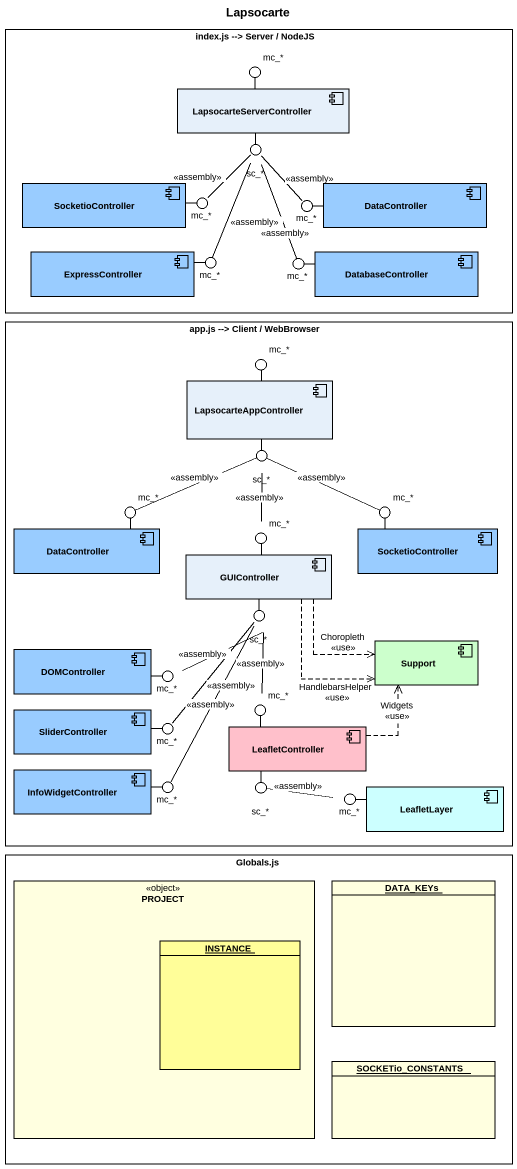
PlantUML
@startuml
title Lapsocarte
allowmixing
hide circle
hide empty members
rectangle "index.js --> Server / NodeJS" as index_js_Server_NodeJS {
  component LapsocarteServerController
  component SocketioController #99CCFF
  component DataController #99CCFF
  component ExpressController #99CCFF
  component DatabaseController #99CCFF
}
() "mc_*" as mc
() "sc_*" as sc
() "mc_*" as mc_2
() "mc_*" as mc_3
() "mc_*" as mc_4
() "mc_*" as mc_5
rectangle "app.js --> Client / WebBrowser" as app_js_Client_WebBrowser {
  component LapsocarteAppController
  component "DataController" as DataController_2 #99CCFF
  component "SocketioController" as SocketioController_2 #99CCFF
  component GUIController
  component DOMController #99CCFF
  component Support #CCFFCC
  component SliderController #99CCFF
  component LeafletController #FFC0CB
  component InfoWidgetController #99CCFF
  component LeafletLayer #CCFFFF
}
() "mc_*" as mc_6
() "sc_*" as sc_2
() "mc_*" as mc_7
() "mc_*" as mc_8
() "mc_*" as mc_9
() "sc_*" as sc_3
() "mc_*" as mc_10
() "mc_*" as mc_11
() "mc_*" as mc_12
() "sc_*" as sc_4
() "mc_*" as mc_13
() "mc_*" as mc_14
rectangle "Globals.js" as Globals_js {
  rectangle PROJECT <<object>> #FFFFE0 {
    object INSTANCE #FFFE99
  }
  object DATA_KEYs #FFFFE0
  object SOCKETio_CONSTANTS #FFFFE0
}
LapsocarteServerController -up- mc
LapsocarteServerController -- sc
SocketioController -right- mc_2
DataController -left- mc_3
ExpressController -right- mc_4
DatabaseController -left- mc_5
LapsocarteAppController -up- mc_6
LapsocarteAppController -- sc_2
DataController_2 -up- mc_7
SocketioController_2 -up- mc_8
GUIController -up- mc_9
GUIController -- sc_3
DOMController -right- mc_10
LeafletController -up- mc_11
SliderController -right- mc_12
LeafletController -- sc_4
InfoWidgetController -right- mc_13
LeafletLayer -left- mc_14
sc -- mc_2 : <<assembly>>
sc -- mc_3 : <<assembly>>
sc -- mc_4 : <<assembly>>
sc -- mc_5 : <<assembly>>
sc_2 -left- mc_7 : <<assembly>>
sc_2 -right- mc_8 : <<assembly>>
sc_2 -- mc_9 : <<assembly>>
GUIController .right.> Support : Choropleth\n<<use>>
GUIController .right.> Support : HandlebarsHelper\n<<use>>
sc_3 -- mc_10 : <<assembly>>
sc_3 -- mc_11 : <<assembly>>
sc_3 -- mc_12 : <<assembly>>
sc_3 -- mc_13 : <<assembly>>
LeafletController .up.> Support : Widgets\n<<use>>
sc_4 -right- mc_14 : <<assembly>>
@enduml
